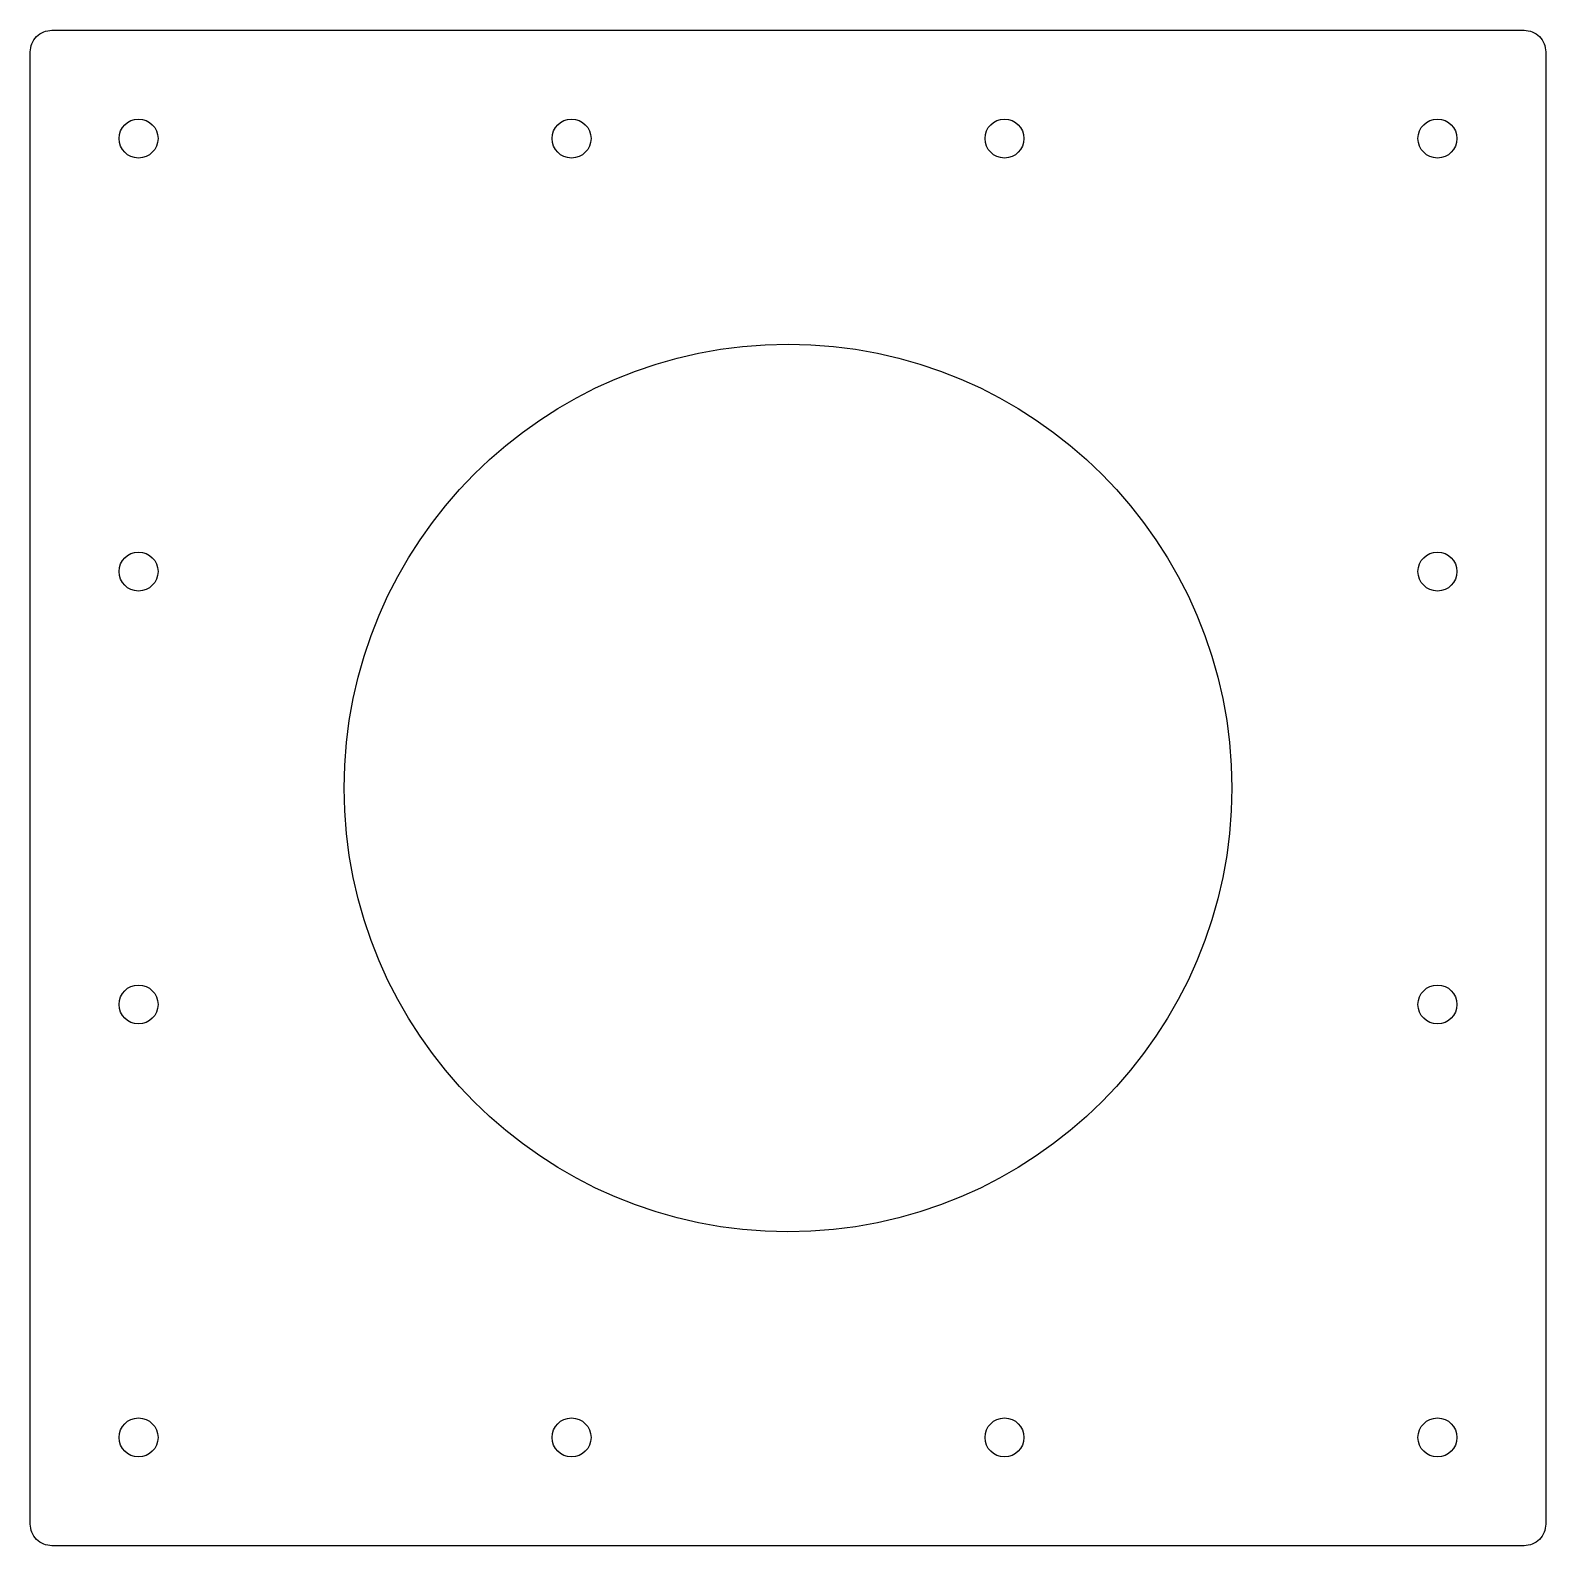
# Model space of a CAD drawing. Extents: x -175 to 175, y -175 to 175.
import ezdxf

# ---------------------------------------------------------------- set-up
doc = ezdxf.new("R2010")
doc.units = 0

msp = doc.modelspace()

# ---------------------------------------------------------------- linework, layer by layer
at = {"layer": '1'}
msp.add_lwpolyline([(175, 170), (175, -170, -0.414214), (170, -175), (-170, -175, -0.414214), (-175, -170), (-175, 170, -0.414214), (-170, 175), (170, 175, -0.414214)], format="xyb", close=True, dxfattribs=at)
for centre, radius in [((-150, 150), 4.5), ((-50, 150), 4.5), ((50, 150), 4.5), ((150, 150), 4.5), ((0, 0), 102.5), ((-150, 50), 4.5), ((150, 50), 4.5), ((-150, -50), 4.5), ((150, -50), 4.5), ((-150, -150), 4.5), ((-50, -150), 4.5), ((50, -150), 4.5), ((150, -150), 4.5)]:
    msp.add_circle(centre, radius, dxfattribs=at)

doc.saveas('drawing.dxf')
